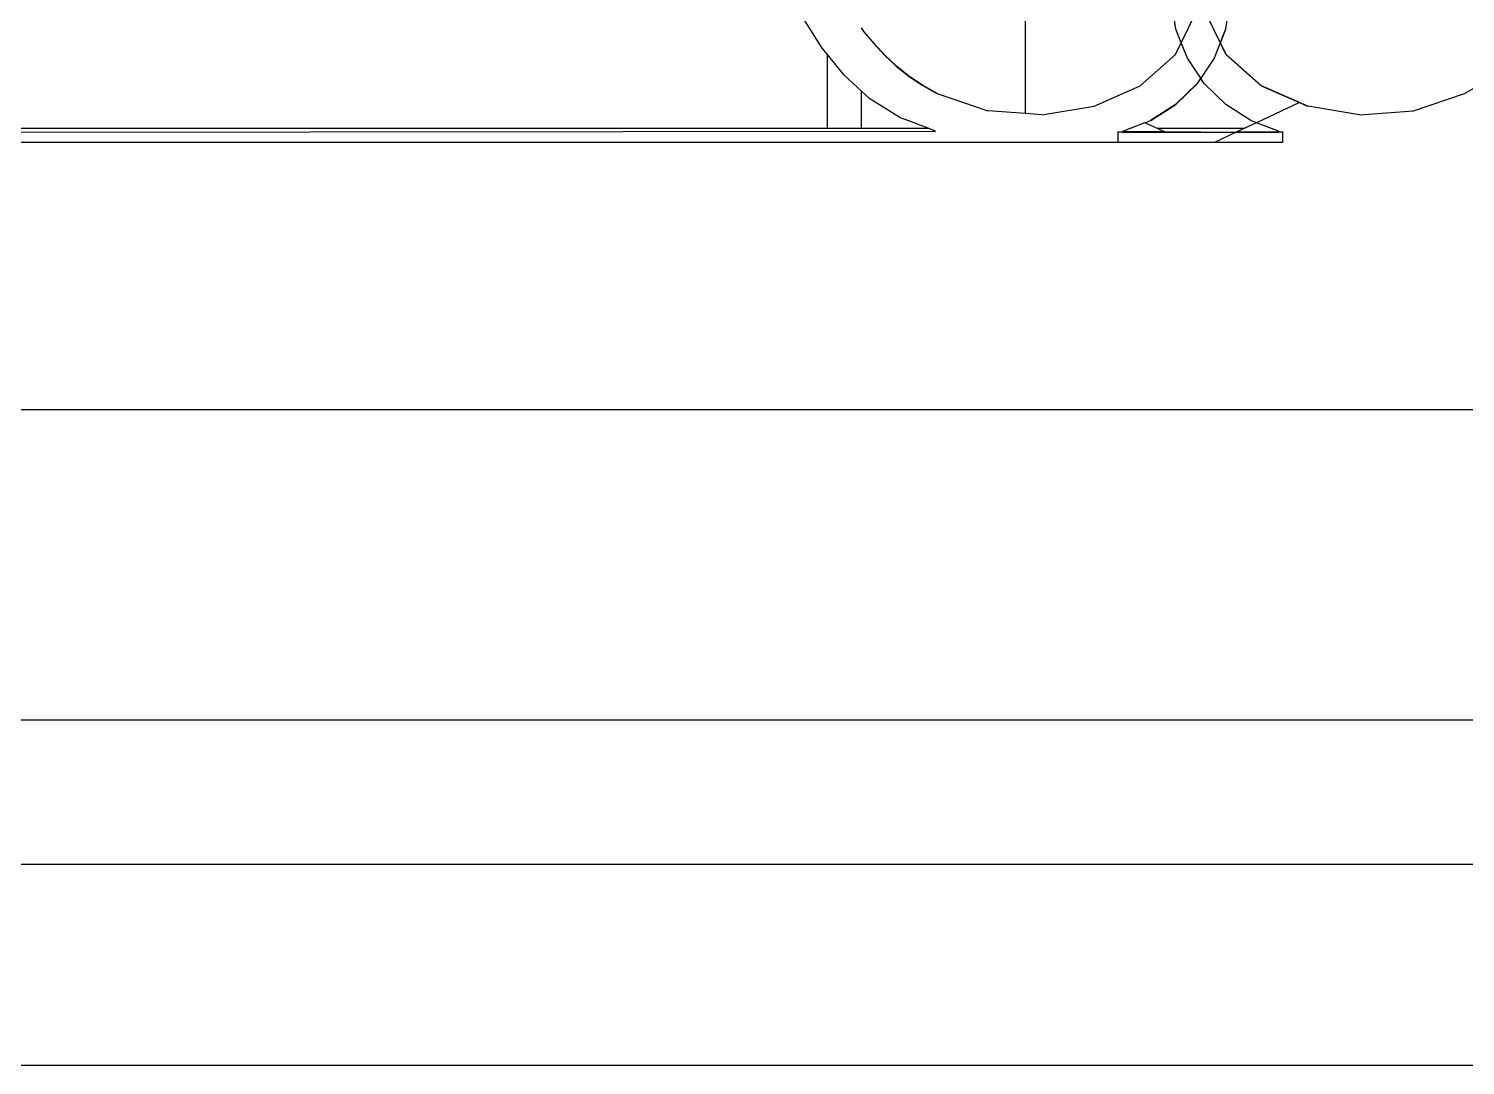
# Model space of a CAD drawing. Header units: inches. Extents: x -343 to 13887, y -13069 to -746.
# Drawn here: x 3454.14 to 3475.61, y -9244.96 to -9229.46 of the extents above; entities that cross this region are included whole.
import ezdxf

# ---------------------------------------------------------------- set-up
doc = ezdxf.new("R2010")
doc.units = ezdxf.units.IN
doc.header["$LTSCALE"] = 17
doc.header["$MEASUREMENT"] = 0
doc.layers.add('OUTLINE', color=1, linetype='Continuous', lineweight=25)

# ---------------------------------------------------------------- blocks, each defined once
blk = doc.blocks.new('fddd')
for p, q in [((-427.464, -3291.653), (-427.464, -3293.692)), ((-425.211, -3292.43), (-425.282, -3291.954)), ((-424.401, -3291.954), (-424.472, -3292.43)), ((-424.467, -3292.43), (-424.396, -3291.954)), ((-430.497, -3292.715), (-430.776, -3292.273)), ((-425.131, -3292.634), (-424.918, -3292.196)), ((-424.765, -3292.196), (-424.551, -3292.634)), ((-429.874, -3292.465), (-429.913, -3292.413)), ((-429.913, -3292.42), (-429.879, -3292.465)), ((-429.879, -3292.465), (-429.728, -3292.647)), ((-429.874, -3292.465), (-429.879, -3292.465)), ((-429.723, -3292.647), (-429.874, -3292.465)), ((-425.131, -3292.634), (-425.211, -3292.43)), ((-424.472, -3292.43), (-424.549, -3292.628)), ((-424.547, -3292.634), (-424.467, -3292.43)), ((-424.467, -3292.43), (-424.472, -3292.43)), ((-430.42, -3292.81), (-430.497, -3292.715)), ((-429.723, -3292.647), (-429.728, -3292.647)), ((-429.728, -3292.647), (-429.566, -3292.819)), ((-429.562, -3292.819), (-429.723, -3292.647)), ((-425.218, -3292.811), (-425.131, -3292.634)), ((-425.041, -3292.863), (-425.131, -3292.634)), ((-424.551, -3292.634), (-424.641, -3292.863)), ((-424.549, -3292.628), (-424.551, -3292.634)), ((-424.551, -3292.634), (-424.549, -3292.639)), ((-424.547, -3292.634), (-424.549, -3292.628)), ((-424.549, -3292.639), (-424.547, -3292.634)), ((-424.549, -3292.639), (-424.465, -3292.811)), ((-424.46, -3292.811), (-424.547, -3292.634)), ((-430.42, -3293.913), (-430.42, -3292.81)), ((-430.171, -3293.119), (-430.42, -3292.81)), ((-429.562, -3292.819), (-429.566, -3292.819)), ((-429.566, -3292.819), (-429.393, -3292.982)), ((-429.389, -3292.982), (-429.562, -3292.819)), ((-429.389, -3292.982), (-429.393, -3292.982)), ((-429.393, -3292.982), (-429.206, -3293.132)), ((-429.202, -3293.132), (-429.389, -3292.982)), ((-425.747, -3293.277), (-425.218, -3292.811)), ((-424.841, -3293.163), (-425.041, -3292.863)), ((-424.641, -3292.863), (-424.841, -3293.163)), ((-424.465, -3292.811), (-423.936, -3293.277)), ((-424.465, -3292.811), (-424.46, -3292.811)), ((-423.931, -3293.277), (-424.46, -3292.811)), ((-429.913, -3293.356), (-430.171, -3293.119)), ((-429.202, -3293.132), (-429.206, -3293.132)), ((-429.206, -3293.132), (-429.004, -3293.27)), ((-428.999, -3293.27), (-429.202, -3293.132)), ((-424.841, -3293.163), (-424.894, -3293.242)), ((-424.889, -3293.242), (-424.839, -3293.167)), ((-424.839, -3293.167), (-424.841, -3293.163)), ((-424.788, -3293.242), (-424.839, -3293.167)), ((-429.913, -3293.913), (-429.913, -3293.356)), ((-429.788, -3293.471), (-429.913, -3293.356)), ((-428.999, -3293.27), (-429.004, -3293.27)), ((-429.004, -3293.27), (-428.783, -3293.394)), ((-428.778, -3293.394), (-428.999, -3293.27)), ((-428.778, -3293.394), (-428.783, -3293.394)), ((-428.778, -3293.394), (-428.022, -3293.652)), ((-426.436, -3293.581), (-425.747, -3293.277)), ((-424.894, -3293.242), (-425.216, -3293.557)), ((-425.211, -3293.557), (-424.889, -3293.242)), ((-424.889, -3293.242), (-424.894, -3293.242)), ((-424.467, -3293.557), (-424.788, -3293.242)), ((-423.936, -3293.277), (-423.931, -3293.277)), ((-423.936, -3293.277), (-423.366, -3293.528)), ((-423.242, -3293.581), (-423.931, -3293.277)), ((-421.661, -3293.652), (-420.9, -3293.394)), ((-420.9, -3293.394), (-420.679, -3293.27)), ((-429.337, -3293.754), (-429.788, -3293.471)), ((-428.017, -3293.652), (-428.022, -3293.652)), ((-427.464, -3293.692), (-428.017, -3293.652)), ((-427.217, -3293.71), (-426.436, -3293.581)), ((-425.216, -3293.557), (-425.591, -3293.798)), ((-425.586, -3293.798), (-425.211, -3293.557)), ((-425.211, -3293.557), (-425.216, -3293.557)), ((-424.091, -3293.798), (-424.467, -3293.557)), ((-423.366, -3293.528), (-424.007, -3293.83)), ((-423.366, -3293.528), (-423.247, -3293.581)), ((-423.247, -3293.581), (-423.242, -3293.581)), ((-422.466, -3293.71), (-423.242, -3293.581)), ((-422.466, -3293.71), (-421.661, -3293.652)), ((-428.917, -3293.913), (-429.337, -3293.754)), ((-427.217, -3293.71), (-427.464, -3293.692)), ((-425.89, -3293.913), (-425.672, -3293.829)), ((-425.672, -3293.829), (-425.67, -3293.83)), ((-425.67, -3293.83), (-425.591, -3293.798)), ((-425.67, -3293.83), (-425.494, -3293.913)), ((-425.586, -3293.798), (-425.591, -3293.798)), ((-424.007, -3293.83), (-424.184, -3293.913)), ((-424.007, -3293.83), (-424.091, -3293.798)), ((-423.677, -3293.954), (-424.007, -3293.83)), ((-447.053, -3293.975), (-428.807, -3293.954)), ((-446.991, -3293.913), (-430.42, -3293.913)), ((-430.42, -3293.913), (-429.913, -3293.913)), ((-429.913, -3293.913), (-428.917, -3293.913)), ((-428.807, -3293.954), (-428.917, -3293.913)), ((-426.08, -3293.964), (-426.08, -3294.125)), ((-426.08, -3293.964), (-426.005, -3293.965)), ((-426, -3293.954), (-426.005, -3293.954)), ((-426.005, -3293.954), (-426.005, -3293.965)), ((-426.005, -3293.965), (-426.005, -3293.975)), ((-426, -3293.965), (-426.005, -3293.965)), ((-426.005, -3293.975), (-424.841, -3293.97)), ((-426, -3293.954), (-425.895, -3293.913)), ((-426, -3293.965), (-426, -3293.954)), ((-425.377, -3293.967), (-426, -3293.965)), ((-425.895, -3293.913), (-425.89, -3293.913)), ((-425.494, -3293.913), (-424.184, -3293.913)), ((-425.494, -3293.913), (-425.377, -3293.967)), ((-424.841, -3293.97), (-425.377, -3293.967)), ((-424.839, -3293.97), (-424.841, -3293.97)), ((-424.839, -3293.97), (-424.3, -3293.967)), ((-424.839, -3293.97), (-424.31, -3293.972)), ((-424.31, -3293.972), (-424.635, -3294.125)), ((-424.3, -3293.967), (-424.31, -3293.972)), ((-424.31, -3293.972), (-423.677, -3293.975)), ((-424.184, -3293.913), (-424.3, -3293.967)), ((-424.3, -3293.967), (-423.677, -3293.965)), ((-423.677, -3293.965), (-423.677, -3293.954)), ((-423.677, -3293.965), (-423.612, -3293.964)), ((-423.677, -3293.975), (-423.677, -3293.965)), ((-423.612, -3294.125), (-423.612, -3293.964)), ((-426.08, -3294.125), (-460.3, -3294.125)), ((-424.635, -3294.125), (-426.08, -3294.125)), ((-423.612, -3294.125), (-424.635, -3294.125)), ((-399.033, -3298.125), (-539.917, -3298.125)), ((-443.96, -3302.76), (-400.953, -3302.76)), ((-400.953, -3304.923), (-443.96, -3304.923)), ((-535.252, -3307.923), (-405.5, -3307.923))]:
    blk.add_line(p, q)

msp = doc.modelspace()

# ---------------------------------------------------------------- block references
at = {"layer": 'OUTLINE'}
msp.add_blockref('fddd', (3896.495, -5937.038), dxfattribs=at)

doc.saveas('drawing.dxf')
